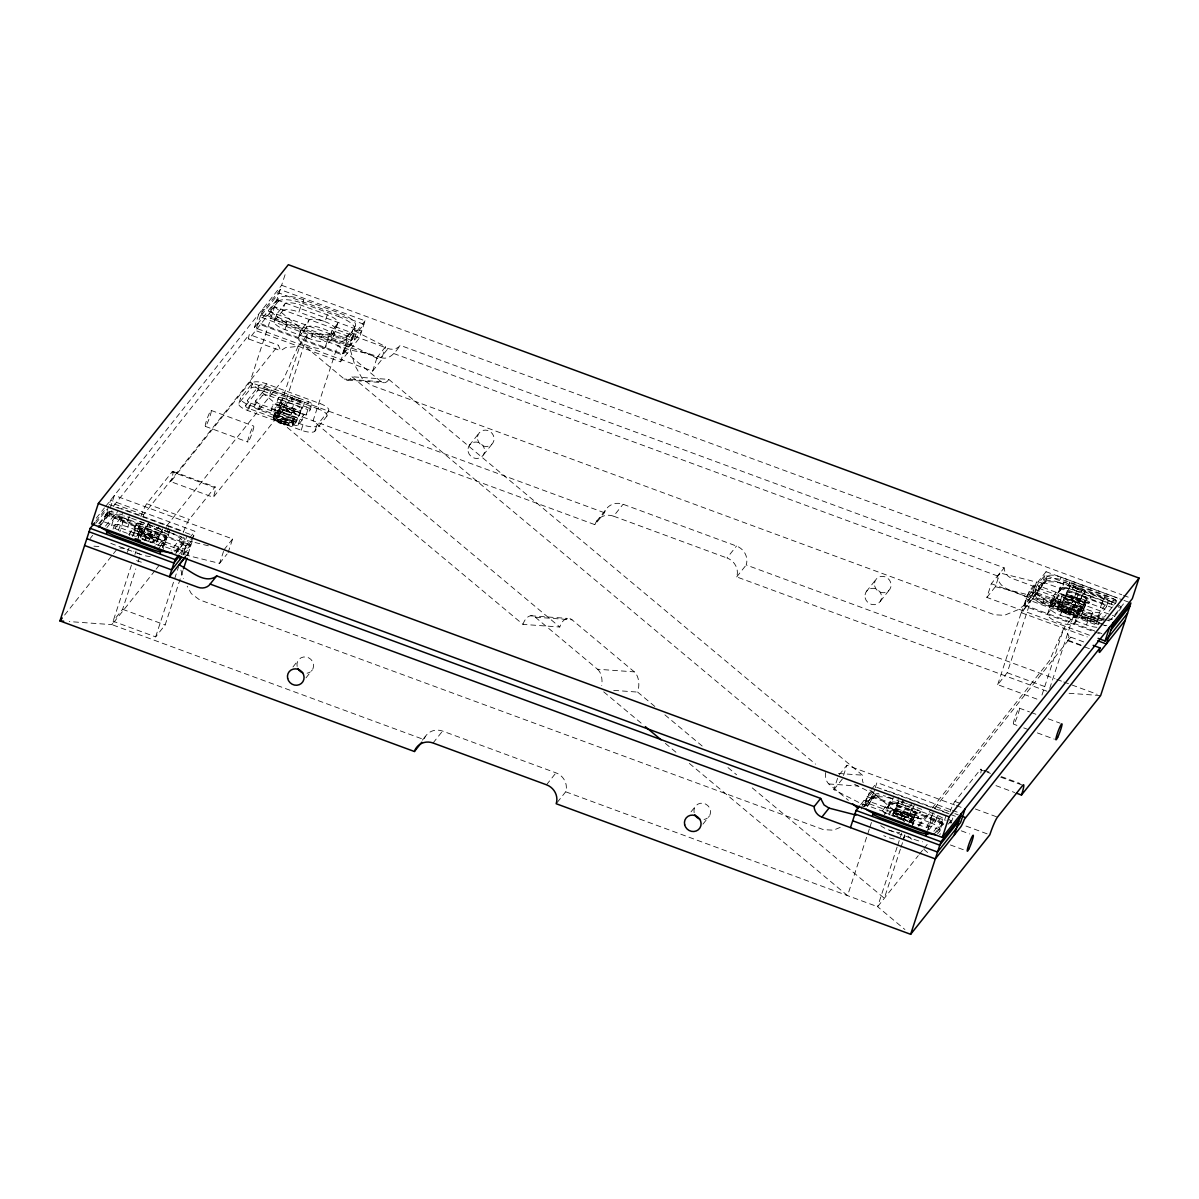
<?xml version="1.0" encoding="UTF-8"?>
<svg xmlns="http://www.w3.org/2000/svg" width="1199" height="1199" viewBox="0 0 1199 1199"><rect width="100%" height="100%" fill="white"/><g stroke="black" fill="none" stroke-linecap="round" stroke-linejoin="round"><path stroke-width="0.75" stroke-dasharray="5 3.75" d="M825.586 772.531L825.437 774.584A11.405 6.699 -85.9 0 0 828.809 783.951L848.397 800.318M654.849 706.481L637.628 692.093A15.197 8.948 -85.9 0 0 634.331 671.875L572.043 619.808A15.197 8.948 -85.9 0 0 559.768 627.017L522.974 624.379L276.265 418.211L300.919 342.794L344.293 379.049A11.405 6.699 -85.9 0 0 351.037 378.135L351.996 376.756L388.791 379.394L862.381 775.168L862.231 777.222A11.405 6.699 -85.9 0 0 863.13 782.767M255.867 400.586A5.98 1.888 18.1 0 0 260.198 404.213L279.172 411.197L277.419 416.608L258.429 409.608A5.98 1.888 18.1 0 1 254.098 405.981L255.867 400.586L264.335 389.93A5.98 1.888 18.1 0 1 271.169 390.424L304.906 402.444L296.153 422.033L292.661 426.424L293.021 423.127L273.687 419.44L274.031 416.143L275.44 411.827L294.429 418.811L292.661 426.424L273.687 419.44L275.44 411.827L273.402 416.922A10.177 3.207 18.1 0 0 280.776 423.082A10.177 3.207 18.1 0 0 292.391 423.921L293.021 423.127L274.031 416.143L273.402 416.922M1060.096 601.493L1058.342 609.092L1077.316 616.091L1078.725 611.775L1079.07 608.478L1060.096 601.493L1057.353 604.94L1059.107 599.53L1061.61 596.398L1076.117 601.748L1074.109 607.458L1079.685 609.512A3.597 1.139 18.1 0 0 1083.776 609.811L1085.545 604.416A3.597 1.139 18.1 0 0 1082.952 602.243L1036.955 585.202L1044.943 575.175L1115.939 601.328M1077.316 616.091L1079.07 608.478L1077.032 613.573A10.177 3.207 18.1 0 1 1065.431 612.749A10.177 3.207 18.1 0 1 1058.058 606.589L1059.466 602.273A10.177 3.207 18.1 0 0 1066.84 608.433A10.177 3.207 18.1 0 0 1078.441 609.257M145.484 540.494L146.188 537.227L142.981 533.915L140.942 529.269L142.576 524.293M911.12 822.544L911.81 819.292L924.489 817.928L930.799 812.592M274.601 306.749L307.633 334.356L298.086 346.346L285.422 347.71L280.671 350.752L278.408 345.237L249.287 334.506L248.897 336.02A11.405 1.259 -69.8 0 0 249.272 338.583L274.601 306.749L388.026 348.534A11.405 10.746 38.5 0 0 398.922 346.781L400.211 345.342L1004.177 567.831L1004.342 569.825A11.405 10.746 38.5 0 0 1011.881 578.353L1114.92 616.316M1089.396 648.689L1067.56 640.641L1068.968 636.369L1066.915 631.723L1063.723 628.411L1073.27 616.406L1106.722 618.804M113.081 511.224A21.552 6.804 18.1 0 0 108.135 513.052L107.011 516.514A21.552 6.804 18.1 0 1 124.456 516.08M98.123 527.68L109.004 514.011L109.888 511.299M106.876 527.575L115.704 516.469L117.472 511.074M113.066 529.089L113.95 526.391L122.418 515.735L120.664 521.13L114.295 529.119M115.704 516.469A4.781 1.514 18.1 0 1 121.174 516.859L122.493 512.812M129.252 516.229L127.484 521.625A5.98 1.888 18.1 0 0 120.664 521.13M127.858 527.005L130.106 520.156A14.358 4.541 18.1 0 0 113.71 518.972L111.477 525.836A14.358 4.541 18.1 0 1 127.858 527.005L153.982 536.627A14.358 4.541 18.1 0 1 164.383 545.335L161.895 548.468L164.128 541.603L166.631 538.471A14.358 4.541 18.1 0 0 156.23 529.778L153.982 536.627A14.358 4.541 18.1 0 0 137.6 535.458L135.907 540.599M129.312 535.668L131.066 530.273A3.597 1.139 18.1 0 1 135.172 530.558L161.955 540.434L160.201 545.83L141.782 539.04M132.355 536.493L133.674 532.446A3.597 1.139 18.1 0 1 131.066 530.273M169.943 530.408L168.175 535.803L164.188 540.809L137.39 530.947A3.597 1.139 18.1 0 1 134.798 528.774L136.551 523.378A3.597 1.139 18.1 0 1 140.658 523.663L146.233 525.717L144.225 531.442L158.733 536.777L162.165 529.299M127.379 552.334L128.488 548.917M135.172 530.558L133.404 535.953A3.597 1.139 18.1 0 0 131.635 535.473M137.39 530.947L139.159 525.552A3.597 1.139 18.1 0 1 136.551 523.378M134.798 528.774A3.597 1.139 18.1 0 1 138.889 529.059L140.658 523.663M140.133 529.314L138.095 534.424L140.133 529.314A10.177 3.207 18.1 0 1 151.733 530.153A10.177 3.207 18.1 0 1 159.107 536.313L154.236 547.838M137.93 538.546L139.504 534.184L154.012 539.535L152.693 543.582L163.049 530.453M138.185 538.231L139.504 534.184M140.493 536.567L141.197 534.409M131.47 565.014L111.987 624.649L69.242 621.577M134.917 554.493L136.057 550.985M144.225 531.442L146.233 525.717M148.226 523.214L146.473 528.609L148.481 522.899M144.824 535.683L145.169 534.604M149.47 525.297L150.175 523.139M182.937 570.514L165.147 624.949L155.645 636.894L113.111 621.217L122.613 609.287L135.802 568.896M138.095 561.881L139.818 556.606M144.989 540.809L146.128 537.287L144.03 539.94M157.698 540.629A10.177 3.207 18.1 0 0 150.325 534.469L151.733 530.153M149.425 539.865L150.13 537.707A4.781 1.514 18.1 0 0 144.285 534.154A4.781 1.514 18.1 0 0 142.561 536.328A4.781 1.514 18.1 0 0 150.13 537.707M152.633 538.561A4.196 1.319 18.1 0 0 147.537 535.443A4.196 1.319 18.1 0 0 146.023 537.347A4.196 1.319 18.1 0 0 152.633 538.561L152.992 537.482A4.196 1.319 18.1 0 0 147.882 534.364A4.196 1.319 18.1 0 0 146.368 536.268A4.196 1.319 18.1 0 0 152.992 537.482M158.403 528.579L159.107 526.421M157.069 541.408L162.989 528.249M168.175 535.803A4.781 1.514 18.1 0 0 164.713 532.911L166.466 527.5M164.188 540.809L165.957 535.413L168.939 531.652M167.32 531.442L168.445 527.98M162.15 552.184L166.631 538.471M177.437 551.375L178.576 547.913L183.042 549.562L180.794 556.441M180.435 547.613L184.061 541.019A21.552 6.804 18.1 0 0 183.612 537.212M184.061 541.019L182.922 544.481A21.552 6.804 18.1 0 0 169.044 532.101M254.383 327.582L258.864 313.868L377.086 357.422L385.613 346.691L354.454 330.774L347.006 340.141L342.524 353.855L258.19 322.786L254.383 327.582L372.604 371.135L381.132 360.404L385.613 346.691M178.576 547.913L174.949 554.508L184.916 541.978L186.684 536.567M155.645 636.894L178.591 566.662M194.013 535.773L186.025 545.8L182.653 556.111L190.641 546.085L105.797 514.836M208.371 545.8L187.449 540.629L182.967 554.343L190.416 544.975L191.54 541.543M192.095 539.835L194.897 531.262L110.578 500.193L103.549 521.685L188.678 552.964L187.524 556.471M192.32 540.944L188.393 552.949L186.175 555.736M238.961 403.239L240.714 397.843L252.689 382.811A11.975 3.777 18.1 0 1 266.343 383.785L319.938 403.523A11.975 3.777 18.1 0 1 328.601 410.777L326.847 416.173L314.872 431.205A11.975 3.777 18.1 0 1 301.219 430.231L247.623 410.493A11.975 3.777 18.1 0 1 238.961 403.239L250.921 388.206L252.689 382.811M344.982 348.1L352.956 338.073L332.198 330.429L329.95 337.279L350.722 344.937L354.095 334.626L349.628 332.977L346.001 339.572A21.552 6.804 18.1 0 1 321.422 337.803L285.692 324.644A21.552 6.804 18.1 0 1 270.09 311.59L271.214 308.143L279.202 298.116A21.552 6.804 18.1 0 1 303.782 299.885L339.497 313.044A21.552 6.804 18.1 0 1 355.114 326.083L351.487 332.678L355.114 326.083M347.006 340.141L262.671 309.072L255.657 330.564L340.501 361.813L359.445 337.998L365.066 320.837L280.221 289.573L249.947 382.166L170.783 481.638L213.317 497.315L282.994 409.773L307.633 334.356M105.617 506.428L281.63 285.257L285.542 273.267M270.09 311.59L278.063 301.578L279.202 298.116M279.652 413.775L273.822 412.036A3.597 1.139 18.1 0 1 271.229 409.863L272.982 404.468A3.597 1.139 18.1 0 1 277.089 404.752L303.887 414.629L302.118 420.025L298.131 425.046A4.781 1.514 18.1 0 1 292.661 424.656L249.122 408.604A4.781 1.514 18.1 0 1 245.66 405.712L247.414 400.316L259.389 385.269A4.781 1.514 18.1 0 1 264.844 385.658L308.398 401.71A4.781 1.514 18.1 0 1 311.86 404.603L310.091 409.998L306.105 415.019L279.307 405.142A3.597 1.139 18.1 0 1 276.714 402.969L278.468 397.573A3.597 1.139 18.1 0 1 282.574 397.873L288.15 399.926L286.141 405.637L300.649 410.987L302.418 405.577L304.906 402.444M274.541 320.927L276.789 314.063L284.762 304.036A14.358 4.541 18.1 0 1 301.159 305.22L327.282 314.842A14.358 4.541 18.1 0 1 337.683 323.535L333.202 337.249L325.214 347.275A14.358 4.541 18.1 0 1 308.832 346.091A14.358 4.541 18.1 0 1 298.431 337.399L300.664 330.549L308.653 320.523A14.358 4.541 18.1 0 1 325.034 321.692A14.358 4.541 18.1 0 1 335.435 330.384L327.462 340.411A14.358 4.541 18.1 0 1 311.066 339.242L284.942 329.62A14.358 4.541 18.1 0 1 274.541 320.927L282.529 310.901L284.762 304.036M247.623 410.493L249.392 405.097A11.975 3.777 18.1 0 1 240.714 397.843M249.122 408.604L250.891 403.209A4.781 1.514 18.1 0 1 247.414 400.316M245.66 405.712L257.62 390.679L259.389 385.269M257.62 390.679A4.781 1.514 18.1 0 1 263.091 391.069L264.844 385.658M254.098 405.981L262.581 395.34L264.335 389.93M250.921 388.206A11.975 3.777 18.1 0 1 264.589 389.18L266.343 383.785M285.692 324.644L286.816 321.182A21.552 6.804 18.1 0 1 271.214 308.143M258.429 409.608L260.198 404.213M284.942 329.62L287.19 322.756A14.358 4.541 18.1 0 1 276.789 314.063M262.581 395.34A5.98 1.888 18.1 0 1 269.4 395.82L271.169 390.424M282.529 310.901A14.358 4.541 18.1 0 1 298.911 312.07L301.159 305.22M278.063 301.578A21.552 6.804 18.1 0 1 302.643 303.332L303.782 299.885M184.706 554.777L219.597 563.395L223.524 551.39M273.822 412.036L275.59 406.641A3.597 1.139 18.1 0 1 272.982 404.468M228.125 552.664L232.606 538.951L114.385 495.412L109.903 509.11L106.097 513.906L190.416 544.975M271.229 409.863A3.597 1.139 18.1 0 1 275.32 410.163L277.089 404.752M279.307 405.142L281.076 399.747A3.597 1.139 18.1 0 1 278.468 397.573M276.714 402.969A3.597 1.139 18.1 0 1 280.806 403.269L282.574 397.873M298.986 415.618L301.024 410.508A10.177 3.207 18.1 0 0 293.65 404.348A10.177 3.207 18.1 0 0 282.05 403.523L275.096 415.109L294.429 418.811L291.672 422.258L277.164 416.907L279.172 411.197M298.431 337.399L306.404 327.372L308.653 320.523M273.687 419.44L277.179 415.049L282.05 403.523M279.412 414.09L281.42 408.379L295.928 413.73L294.175 419.125M277.763 421.164L278.108 420.085M282.409 410.777L283.114 408.619M279.757 421.254L280.461 419.095M280.776 423.082L282.185 418.766A10.177 3.207 18.1 0 1 274.811 412.606M269.4 395.82L288.389 402.819L290.398 397.109M286.741 409.878L287.086 408.799M291.387 399.492L292.091 397.334M285.572 424.041A4.196 1.319 18.1 0 0 280.461 420.924A4.196 1.319 18.1 0 0 278.962 422.827A4.196 1.319 18.1 0 0 285.572 424.041L285.932 422.962A4.196 1.319 18.1 0 0 280.821 419.845A4.196 1.319 18.1 0 0 279.322 421.748A4.196 1.319 18.1 0 0 285.932 422.962M299.615 414.824A10.177 3.207 18.1 0 0 292.241 408.664L293.65 404.348M291.342 414.06A4.781 1.514 18.1 0 0 285.497 410.508A4.781 1.514 18.1 0 0 283.773 412.681A4.781 1.514 18.1 0 0 291.342 414.06L292.046 411.901A4.781 1.514 18.1 0 0 286.216 408.349A4.781 1.514 18.1 0 0 284.478 410.523A4.781 1.514 18.1 0 0 292.046 411.901M288.689 424.536A4.781 1.514 18.1 0 0 282.844 420.984A4.781 1.514 18.1 0 0 281.121 423.157A4.781 1.514 18.1 0 0 288.689 424.536L289.394 422.378A4.781 1.514 18.1 0 0 283.549 418.826A4.781 1.514 18.1 0 0 281.825 420.999A4.781 1.514 18.1 0 0 289.394 422.378M294.549 412.756A4.196 1.319 18.1 0 0 289.454 409.653A4.196 1.319 18.1 0 0 287.94 411.542A4.196 1.319 18.1 0 0 294.549 412.756L294.909 411.677A4.196 1.319 18.1 0 0 289.798 408.574A4.196 1.319 18.1 0 0 288.285 410.463A4.196 1.319 18.1 0 0 294.909 411.677M291.672 422.258L293.44 416.862L295.928 413.73M327.282 314.842L325.034 321.692L298.911 312.07M292.391 423.921L293.8 419.605A10.177 3.207 18.1 0 1 282.185 418.766M292.661 424.656L294.429 418.811M321.422 337.803L322.546 334.341A21.552 6.804 18.1 0 0 347.125 336.11L349.628 332.977M300.32 402.789A4.781 1.514 18.1 0 0 294.474 399.222A4.781 1.514 18.1 0 0 292.751 401.395A4.781 1.514 18.1 0 0 300.32 402.789L301.024 400.616A4.781 1.514 18.1 0 0 295.194 397.064A4.781 1.514 18.1 0 0 293.455 399.237A4.781 1.514 18.1 0 0 301.024 400.616M298.131 425.046L299.885 419.65L303.887 414.629M325.214 347.275L329.71 333.562L332.198 330.429M310.091 409.998A4.781 1.514 18.1 0 0 306.629 407.105L308.398 401.71M306.105 415.019L307.873 409.623L311.86 404.603M301.219 430.231L302.972 424.836A11.975 3.777 18.1 0 0 316.641 425.81L328.601 410.777M337.683 323.535L335.195 326.668L332.947 333.517L353.72 341.175L357.077 330.864L365.066 320.837M353.975 329.545A21.552 6.804 18.1 0 0 338.373 316.491L339.497 313.044M326.847 416.173A11.975 3.777 18.1 0 0 318.17 408.919L319.938 403.523M314.872 431.205L316.641 425.81M346.001 339.572L347.125 336.11M340.501 361.813L346.106 344.653L354.095 334.626M342.524 353.855L349.973 344.488L354.454 330.774M372.604 371.135L377.086 357.422M874.715 789.392L872.467 796.241L865.019 805.608L833.86 789.676L838.341 775.963L846.869 765.247L954.659 804.964M843.511 775.528L846.869 765.247M861.227 809.04L864.044 800.437L868.511 802.086L867.387 805.548M871.598 790.95L867.042 796.676L863.67 806.987L874.446 793.483M865.019 805.608L869.5 791.895L853.103 783.517M867.177 806.627L869.41 803.825L873.322 791.82M870.369 801.786L873.996 795.192A21.552 6.804 18.1 0 1 878.927 793.363M875.27 787.668L876.949 782.527L950.732 809.715M873.996 795.192L872.872 798.654A21.552 6.804 18.1 0 1 885.117 797.185M867.252 805.713L874.865 796.136L875.75 793.438M869.32 828.974L847.543 895.623L688.331 762.564M869.889 827.22L871.613 821.959M912.574 823.353A3.597 1.139 18.1 0 1 913.024 824.387L914.792 818.977A3.597 1.139 18.1 0 0 912.184 816.804L885.387 806.942L883.633 812.337L910.416 822.214A3.597 1.139 18.1 0 1 911.989 822.949M889.163 804.649L886.675 807.781L884.427 814.646L886.93 811.513L889.163 804.649A14.358 4.541 18.1 0 1 905.56 805.833L903.312 812.682A14.358 4.541 18.1 0 1 913.713 821.375L911.48 828.239M892.476 816.069L895.938 807.751A10.177 3.207 18.1 0 1 907.538 808.591A10.177 3.207 18.1 0 1 914.912 814.75L911.465 821.959L892.476 814.96L899.82 799.688L897.332 802.82L895.563 808.231L910.071 813.566L912.094 807.856L917.67 809.91A3.597 1.139 18.1 0 1 920.277 812.098L918.509 817.493A3.597 1.139 18.1 0 1 914.417 817.193L887.62 807.332L891.382 799.418M887.62 807.332L891.606 802.311L893.375 796.915M889.523 815.02L890.842 810.974L905.35 816.324L903.596 821.72M892.94 813.776L893.66 811.618M891.606 802.311A4.781 1.514 18.1 0 1 897.077 802.701L898.83 797.305M904.66 821.81L893.899 812.862L895.308 808.546L914.297 815.53L911.465 823.069M901.918 802.491L902.622 800.332M900.629 814.121L900.974 813.042M901.873 817.059A4.781 1.514 18.1 0 0 896.043 813.507A4.781 1.514 18.1 0 0 894.319 815.68A4.781 1.514 18.1 0 0 901.873 817.059L902.577 814.9A4.781 1.514 18.1 0 0 896.747 811.348A4.781 1.514 18.1 0 0 895.024 813.521A4.781 1.514 18.1 0 0 902.577 814.9M893.899 812.862L912.874 819.846L913.503 819.067A10.177 3.207 18.1 0 0 906.129 812.907L907.538 808.591M903.791 820.686L905.35 816.324M897.107 847.064L877.623 906.699L904.9 929.51M897.676 845.31L901.693 833.035M910.85 805.788L911.555 803.63M908.437 816.984A4.196 1.319 18.1 0 0 903.327 813.881A4.196 1.319 18.1 0 0 901.828 815.785A4.196 1.319 18.1 0 0 908.437 816.984L908.797 815.905A4.196 1.319 18.1 0 0 903.686 812.802A4.196 1.319 18.1 0 0 902.188 814.706A4.196 1.319 18.1 0 0 908.797 815.905M910.071 813.566L912.094 807.856M913.638 806.702L912.319 810.749L914.327 805.039M904.616 834.834L903.491 838.266L905.785 835.403M900.389 849.147L884.337 898.261L749.51 785.585M900.959 847.393L904.975 835.118M909.367 822.739L910.685 818.692A3.597 1.139 18.1 0 0 914.792 818.977M910.416 822.214L912.184 816.804M913.503 819.067L914.912 814.75M914.417 817.193L916.171 811.798A3.597 1.139 18.1 0 0 920.277 812.098M1089.426 635.215L986.852 597.417L991.333 583.703L999.876 572.987L1036.506 582.04L1032.024 595.753L1024.575 605.12L1101.866 633.597M918.509 817.493A3.597 1.139 18.1 0 0 915.901 815.32L917.67 809.91M986.852 597.417L995.395 586.701L999.876 572.987M939.836 830.997A14.358 4.541 18.1 0 0 929.435 822.304L931.683 815.455A14.358 4.541 18.1 0 1 942.084 824.148L939.836 830.997L937.558 833.875M933.062 812.352L931.293 817.748A5.98 1.888 18.1 0 1 935.64 821.36L927.157 832.016M927.591 830.667L928.925 826.621L937.393 815.964A5.98 1.888 18.1 0 0 937.528 815.5M935.64 821.36L937.393 815.964M934.111 834.174L944.078 821.645L945.846 816.249M951.212 822.754L952.546 818.707A11.975 3.777 18.1 0 0 952.291 816.594M997.703 684.659L1021.233 612.674L1030.735 600.744L1007.205 672.729L997.703 684.659L1038.544 699.706M1038.439 590.597L1039.563 587.15L1035.097 585.502L1027.123 595.528L1021.503 612.689L1040.462 588.889L1046.068 571.713L1122.264 599.785M1024.575 605.12L1029.057 591.407L1036.506 582.04M1035.097 585.502L1031.725 595.813L1052.497 603.457M1046.068 571.713L1038.094 581.74L1034.722 592.051L1055.48 599.695L1057.728 592.846L1060.216 589.713A14.358 4.541 18.1 0 1 1076.612 590.882L1102.735 600.519A14.358 4.541 18.1 0 1 1112.837 606.664M1098.884 624.559A11.975 3.777 18.1 0 1 1095.916 623.6L1042.321 603.861A11.975 3.777 18.1 0 1 1033.658 596.607L1035.411 591.212A11.975 3.777 18.1 0 0 1044.089 598.451L1097.67 618.204A11.975 3.777 18.1 0 0 1103.59 619.838M1039.563 587.15L1035.936 593.73A21.552 6.804 18.1 0 0 1051.553 606.784L1087.268 619.943A21.552 6.804 18.1 0 0 1102.795 623.525M1041.421 586.836L1045.048 580.256A21.552 6.804 18.1 0 1 1069.628 582.01L1105.358 595.184A21.552 6.804 18.1 0 1 1117.228 601.254M1045.048 580.256L1043.924 583.703A21.552 6.804 18.1 0 1 1068.504 585.472L1104.234 598.631A21.552 6.804 18.1 0 1 1113.676 603.082M1033.658 596.607L1045.618 581.575L1047.386 576.164A11.975 3.777 18.1 0 1 1061.04 577.154L1114.635 596.892A11.975 3.777 18.1 0 1 1117.438 598.061M1042.321 603.861L1044.089 598.451M1099.768 622.371A4.781 1.514 18.1 0 1 1097.4 621.711L1053.861 605.675A4.781 1.514 18.1 0 1 1050.399 602.782L1052.167 597.387L1056.154 592.366L1051.553 606.784M1096.875 627.302A14.358 4.541 18.1 0 1 1086.534 624.919L1060.411 615.297A14.358 4.541 18.1 0 1 1049.994 606.589L1057.983 596.562A14.358 4.541 18.1 0 1 1074.364 597.746A14.358 4.541 18.1 0 1 1084.765 606.439L1082.532 613.288L1074.559 623.315A14.358 4.541 18.1 0 1 1058.162 622.146A14.358 4.541 18.1 0 1 1047.761 613.453L1052.242 599.74L1054.73 596.607L1033.973 588.949L1025.984 598.975L1096.98 625.144M1045.618 581.575A11.975 3.777 18.1 0 1 1059.272 582.549L1061.04 577.154M1053.861 605.675L1055.63 600.279A4.781 1.514 18.1 0 1 1052.167 597.387M1089.262 602.917A3.597 1.139 18.1 0 0 1086.669 600.744L1088.437 595.348A3.597 1.139 18.1 0 1 1091.03 597.522L1089.262 602.917A3.597 1.139 18.1 0 1 1085.17 602.617L1058.372 592.756L1060.141 587.36L1064.127 582.339A4.781 1.514 18.1 0 1 1069.598 582.729L1113.137 598.766A4.781 1.514 18.1 0 1 1116.509 600.819M1047.761 613.453L1055.734 603.427L1060.216 589.713M1058.372 592.756L1062.374 587.735L1064.127 582.339M1061.61 596.398L1058.342 609.092L1061.834 604.716L1070.587 585.127L1085.095 590.463L1083.087 596.173L1102.061 603.172A5.98 1.888 18.1 0 1 1106.392 606.799L1097.909 617.455A5.98 1.888 18.1 0 1 1091.09 616.96L1071.861 610.276L1073.63 604.881L1092.859 611.565A5.98 1.888 18.1 0 0 1099.678 612.045L1108.161 601.403A5.98 1.888 18.1 0 0 1103.829 597.776L1084.84 590.777L1083.087 596.173M1063.708 599.2L1064.412 597.042M1068.504 585.472L1069.628 582.01M1062.374 587.735A4.781 1.514 18.1 0 1 1067.829 588.124L1069.598 582.729M1064.652 598.301L1083.641 605.27L1085.05 600.954L1080.809 611.7L1064.652 598.301L1066.69 593.19A10.177 3.207 18.1 0 1 1078.306 594.015A10.177 3.207 18.1 0 1 1085.68 600.174L1080.809 611.7L1061.834 604.716L1066.061 593.97L1085.05 600.954L1085.68 600.174M1062.404 610.816L1062.764 609.736M1064.397 610.92L1065.102 608.762M1072.685 587.93L1073.39 585.756M1065.431 612.749L1066.84 608.433M1071.381 599.545L1071.741 598.466M1041.961 695.06L1063.768 628.351L1049.44 660.769L932.163 808.126M1072.64 602.498A4.781 1.514 18.1 0 0 1066.81 598.945A4.781 1.514 18.1 0 0 1065.072 601.104A4.781 1.514 18.1 0 0 1072.64 602.498L1073.345 600.339A4.781 1.514 18.1 0 0 1067.515 596.772A4.781 1.514 18.1 0 0 1065.776 598.945A4.781 1.514 18.1 0 0 1073.345 600.339M1076.612 590.882L1074.364 597.746L1100.487 607.368A14.358 4.541 18.1 0 1 1106.782 610.336M1070.227 613.693A4.196 1.319 18.1 0 0 1065.117 610.591A4.196 1.319 18.1 0 0 1063.603 612.494A4.196 1.319 18.1 0 0 1070.227 613.693L1070.572 612.614A4.196 1.319 18.1 0 0 1065.476 609.512A4.196 1.319 18.1 0 0 1063.963 611.415A4.196 1.319 18.1 0 0 1070.572 612.614M1072.116 609.961L1073.869 604.566M1084.271 604.491A10.177 3.207 18.1 0 0 1076.897 598.331L1078.306 594.015M1074.109 607.458L1076.117 601.748M1073.33 614.203A4.781 1.514 18.1 0 0 1067.5 610.651A4.781 1.514 18.1 0 0 1065.776 612.824A4.781 1.514 18.1 0 0 1073.33 614.203L1074.034 612.045A4.781 1.514 18.1 0 0 1068.204 608.493A4.781 1.514 18.1 0 0 1066.481 610.666A4.781 1.514 18.1 0 0 1074.034 612.045M1049.739 688.391L1073.27 616.406M1081.618 591.212A4.781 1.514 18.1 0 0 1075.773 587.66A4.781 1.514 18.1 0 0 1074.049 589.833A4.781 1.514 18.1 0 0 1081.618 591.212L1082.322 589.054A4.781 1.514 18.1 0 0 1076.492 585.502A4.781 1.514 18.1 0 0 1074.754 587.675A4.781 1.514 18.1 0 0 1082.322 589.054M1079.205 602.423A4.196 1.319 18.1 0 0 1074.094 599.305A4.196 1.319 18.1 0 0 1072.595 601.209A4.196 1.319 18.1 0 0 1079.205 602.423L1079.55 601.343A4.196 1.319 18.1 0 0 1074.439 598.226A4.196 1.319 18.1 0 0 1072.94 600.129A4.196 1.319 18.1 0 0 1079.55 601.343M1080.839 599.005L1082.847 593.295L1080.839 599.005L1066.316 593.655L1068.084 588.259L1070.587 585.127M1074.559 623.315L1076.792 616.466L1084.765 606.439M1079.685 609.512L1081.453 604.116A3.597 1.139 18.1 0 0 1085.545 604.416M1083.776 609.811A3.597 1.139 18.1 0 0 1081.183 607.638L1082.952 602.243M1085.17 602.617L1086.938 597.222A3.597 1.139 18.1 0 0 1091.03 597.522M1087.268 619.943L1088.407 616.481A21.552 6.804 18.1 0 0 1103.919 620.063M1086.534 624.919L1088.767 618.055A14.358 4.541 18.1 0 0 1101.866 620.453M1091.09 616.96L1092.859 611.565M1100.487 607.368L1102.735 600.519M1102.061 603.172L1103.829 597.776M1095.916 623.6L1097.67 618.204M1097.909 617.455L1099.678 612.045M1104.234 598.631L1105.358 595.184M1097.4 621.711L1099.168 616.316A4.781 1.514 18.1 0 0 1104.639 616.706L1107.891 612.614M1106.392 606.799L1108.161 601.403M1113.466 605.165A4.781 1.514 18.1 0 0 1111.368 604.176L1113.137 598.766M1115.669 603.457A11.975 3.777 18.1 0 0 1112.867 602.288L1114.635 596.892M113.665 505.933L249.287 334.506M298.086 346.346L283.803 378.719L164.218 528.999M136.671 536.523L139.504 530.108L158.493 537.092L155.645 543.522L138.395 537.167M388.791 379.394L387.832 380.772A11.405 6.699 -85.9 0 1 381.087 381.687L344.293 379.049M96.28 518.148L104.448 507.896M95.785 521.325L105.812 508.721M280.221 289.573L261.262 313.389L346.106 344.653M95.77 523.378L106.921 509.38M98.798 523.648L109.679 509.98M108.135 513.052L100.161 523.079A21.552 6.804 18.1 0 0 99.682 524.787M90.18 538.501L92.668 535.368M100.716 525.237L109.933 513.667A11.405 1.259 -69.8 0 0 111.567 510.789M105.497 526.106L116.378 512.438M140.838 516.514A15.197 1.679 -69.8 0 1 146.773 503.745L172.101 471.911L214.636 487.573A15.197 1.679 -69.8 0 1 213.317 497.315M143.52 516.934L143.52 514.746L278.408 345.237M64.611 615.057L112.346 555.077M113.5 553.623L116.992 549.232M128.638 534.604L139.114 521.43L181.649 537.107L171.202 550.236M154.012 539.535L151.524 542.667L141.842 539.1M157.968 545.44L161.955 540.434M158.643 548.498L161.146 545.365L181.903 553.024M183.372 532.176A15.197 1.679 -69.8 0 1 189.307 519.407L214.636 487.573M281.42 408.379L275.59 406.641M286.141 405.637L280.806 403.269M154.941 570.664L111.987 624.649L423.906 739.558A15.197 14.328 38.5 0 1 442.566 731.075L555.991 772.86A15.197 14.328 38.5 0 1 565.688 791.79L877.623 906.699L918.254 855.636M156.11 569.21L159.587 564.819M174.724 551.615L185.605 537.946M189.577 537.946L194.897 531.262M179.61 553.863L183.042 549.562M191.735 540.659L184.901 549.262L164.128 541.603M186.564 555.617L188.678 552.964M224.078 549.682L232.606 538.951M335.195 326.668L355.953 334.311L363.926 324.285L279.082 293.036L260.138 316.851L350.393 350.108L369.007 353.705L380.877 357.527L388.026 348.534M219.597 563.395L227.061 554.013M380.877 357.527C389.78 360.749 395.91 351.442 400.211 345.342M292.976 666.944L298.251 660.319M469.244 445.428L478.746 433.498M305.955 677.9L312.295 669.941M483.287 455.065L492.789 443.12M422.378 740.173L425.555 736.186M596.562 521.31L606.05 509.365M275.096 415.109L294.085 422.108L297.562 417.717L278.588 410.732L277.179 415.049L296.153 422.033L300.409 411.302L281.42 404.303L280.011 408.619L594.914 524.682L604.416 512.737A15.197 14.328 38.5 0 1 623.075 504.254L736.501 546.04A15.197 14.328 38.5 0 1 746.198 564.969L1055.03 678.754M433.064 743.005L442.566 731.075M594.914 524.682A15.197 14.328 38.5 0 1 613.573 516.184L623.075 504.254M546.489 784.79L555.991 772.86M1046.862 691.179L736.696 576.914A15.197 14.328 38.5 0 0 726.999 557.985L736.501 546.04M557.25 802.401L565.688 791.79M736.696 576.914L746.198 564.969M691.014 811.873L695.24 806.567M866.248 591.692L875.75 579.746M702.944 824.148L709.283 816.189M880.291 601.313L889.778 589.368M350.393 350.108L354.904 365.41L362.338 378.764L370.536 384.939L994.376 614.757L1004.417 615.312L1018.041 609.706L1030.511 600.654C1021.563 590.178 998.347 592.561 997.673 576.015L1004.177 567.831M833.86 789.676L842.387 778.96M871.628 789.212L876.949 782.527M860.627 804.739L864.044 800.437M872.752 791.55L865.903 800.138L886.675 807.781M1047.386 576.164L1023.751 605.84L1093.008 631.348M868.511 802.086L866.023 805.218A21.552 6.804 18.1 0 0 865.543 806.927M885.387 806.942L881.4 811.948A4.781 1.514 18.1 0 0 881.295 812.337M1050.399 602.782L1054.386 597.761L1081.183 607.638M890.842 810.974L888.354 814.106L922.091 826.126A5.98 1.888 18.1 0 0 928.925 826.621M1058.058 606.589L1058.672 605.81L1077.661 612.794L1077.032 613.573M908.632 823.278L911.81 819.292M1082.217 607.383L1078.725 611.775L1059.751 604.776L1063.243 600.399L1082.217 607.383L1066.061 593.97M918.224 825.631L931.009 809.595M934.516 808.336L1070.872 637.179L1084.57 642.229M949.953 811.768A15.197 1.679 -69.8 0 1 954.929 801.472L980.272 769.638L985.368 771.512M933.871 831.282L944.752 817.613M1108.985 611.235L1116.599 601.673M919.423 854.183L922.9 849.806M924.054 848.337L927.546 843.961M936.839 832.286L943.808 823.533M948.184 824.178L952.546 818.707M1117.543 612.524L1112.987 618.249A21.552 6.804 18.1 0 1 1111.143 619.448M1118.682 611.085L1120.96 608.223M918.719 826.231L928.581 815.245M1070.872 637.179L1067.56 640.641M840.229 827.385L833.41 830.188L823.383 829.633L199.529 599.815L191.33 593.655L187.209 586.221M347.665 380.113L384.459 382.751M93.897 546.159L99.472 546.564M119.915 548.033L129.207 548.692M1108.58 618.939L1112.297 619.209M530.752 615.761L567.547 618.399M522.974 624.379A15.197 8.948 -85.9 0 1 535.249 617.17L572.043 619.808M1069.058 693.292L1100.652 695.555M535.249 617.17L597.537 669.237L634.331 671.875M613.708 690.369L637.628 692.093M838.476 773.46L862.381 775.168M828.809 783.951L858.244 786.064M995.395 586.701L1032.024 595.753M281.63 285.257L1121.784 594.764M1123.538 595.408L1130.567 598.001M1123.988 600.414L1129.188 602.333M302.643 303.332L338.373 316.491M1059.272 582.549L1112.867 602.288M1067.829 588.124L1111.368 604.176M1060.141 587.36L1086.938 597.222M1042.695 582.025L1111.968 607.548M352.611 329.215L357.077 330.864M1038.094 581.74L1042.56 583.388M1081.078 598.691L1086.669 600.744M1075.863 602.063L1081.453 604.116M393.707 353.51L997.673 576.015M1055.63 600.279L1099.168 616.316M1029.057 591.407L1102.84 618.579M1104.594 619.224L1109.869 621.172M286.816 321.182L322.546 334.341M1088.407 616.481L1052.677 603.322A21.552 6.804 18.1 0 1 1037.075 590.283M1027.123 595.528L1099.843 622.326M991.333 583.703L1099.123 623.42M1100.862 624.065L1107.816 626.612M1094.747 631.993L1099.933 633.911M1021.233 612.674L1087.313 636.939M1067.919 640.161L1081.408 645.137M248.763 339.002L280.671 350.752M604.416 512.737L249.947 382.166L282.994 409.773M1056.784 679.398L1062.044 681.332M1063.798 681.976L1097.145 694.266M613.573 516.184L726.999 557.985M264.589 389.18L318.17 408.919M263.091 391.069L306.629 407.105M281.076 399.747L307.873 409.623M1007.205 672.729L1048.031 687.776M275.32 410.163L302.118 420.025M278.932 411.512L293.44 416.862M250.891 403.209L294.429 419.245A4.781 1.514 18.1 0 0 299.885 419.65M249.392 405.097L302.972 424.836M211.129 410.418L253.663 426.08M1019.3 708.129L1029.506 711.891M1031.215 712.521L1036.311 714.409M1048.226 718.786L1060.126 723.177M205.374 426.394L247.908 442.071M1013.53 724.121L1016.932 725.38M1023.736 727.883L1030.541 730.386M1037.345 732.904L1054.371 739.169M172.761 471.342L215.295 487.019M984.334 770.328L991.138 772.83M1001.345 776.592L1020.064 783.487M987.077 772.141L990.479 773.4M1000.685 777.162L1022.807 785.3M995.964 785.63L1014.684 792.524M146.773 503.745L189.307 519.407M954.929 801.472L960.039 803.345M975.357 808.995L997.463 817.133M956.397 805.593L961.613 807.512M952.486 810.359L957.761 812.293M114.4 504.015L143.52 514.746M935.969 806.687L953.1 812.997M954.824 813.626L958.241 814.885M943.868 811.468L890.287 791.73A11.975 3.777 18.1 0 0 884.367 790.081M109.169 504.524L183.612 531.951M185.35 532.581L192.275 535.144M876.754 787.293L956.397 816.639M131.59 518.268L174.529 534.095M888.519 797.125L898.89 800.947M900.614 801.576L923.095 809.865M930.004 812.412L935.19 814.316M966.004 826.051L989.819 834.834M121.174 516.859L164.713 532.911M897.077 802.701L940.615 818.737A4.781 1.514 18.1 0 1 944.078 821.645M109.933 513.667L141.992 525.477M139.159 525.552L165.957 535.413M889.388 801.921L916.171 811.798M872.467 796.241L944.497 822.769M871.643 796.96L944.377 823.758M122.463 521.835L164.997 537.497A8.513 0.944 -69.8 0 1 162.405 547.403M926.677 827.715A8.513 0.944 -69.8 0 1 930.739 819.606L944.242 824.567M961.253 830.832L969.766 833.964M181.559 544.151L186.025 545.8M867.042 796.676L871.508 798.324M138.889 529.059L144.465 531.127M910.326 813.252L915.901 815.32M929.435 822.304L903.312 812.682A14.358 4.541 18.1 0 0 886.93 811.513M133.674 532.446L139.249 534.499M905.11 816.639L910.685 818.692M869.41 803.825L942.129 830.607M862.92 803.9L883.678 811.543M135.532 536.373L118.281 530.018A5.98 1.888 18.1 0 1 113.95 526.391M950.387 844.95L965.705 850.586M140.013 554.178L113.89 544.556A14.358 4.541 18.1 0 1 110.533 543.147M889.343 830.233L915.481 839.855A14.358 4.541 18.1 0 0 922.571 841.818M122.613 609.287L165.147 624.949M349.973 344.488L381.132 360.404M895.308 808.546L911.465 821.959M381.087 381.687L337.713 345.432L313.059 420.849L559.768 627.017M869.8 790.096L908.977 822.844M908.018 836.093L913.758 840.889M923.815 849.297L929.555 854.093M351.996 376.756L815.545 764.138M664.89 714.859L702.179 746.033M727.988 767.6L736.606 774.794M603.711 691.853L643.863 725.41M665.385 743.395L678.289 754.186M180.899 570.08L183.402 578.577M140.942 529.269L141.797 537.946M894.529 812.068A10.177 3.207 18.1 0 1 906.129 812.907M907.283 803.615A4.781 1.514 18.1 0 1 906.099 803.24M904.001 802.236A4.781 1.514 18.1 0 1 903.237 801.696M910.76 804.934A4.781 1.514 18.1 0 1 908.138 806.103A4.781 1.514 18.1 0 1 902.322 803.69A4.781 1.514 18.1 0 1 903.941 802.086M950.522 821.989A11.975 3.777 18.1 0 1 951.047 823.158M874.865 796.136A11.975 3.777 18.1 0 1 885.551 796.166M864.389 806.732A11.975 3.777 18.1 0 1 864.659 805.788M940.571 833.755A11.975 3.777 18.1 0 1 939.551 834.414M946.67 812.637A11.975 3.777 18.1 0 1 949.113 813.941M1065.282 597.507A10.177 3.207 18.1 0 1 1076.897 598.331M1106.827 625.593A11.975 3.777 18.1 0 1 1104.534 625.593M1118.112 604.761A11.975 3.777 18.1 0 1 1121.29 607.413M1108.595 620.198A11.975 3.777 18.1 0 0 1111.338 619.179L1123.298 604.131A11.975 3.777 18.1 0 0 1123.058 602.018M138.724 533.645A10.177 3.207 18.1 0 1 150.325 534.469M141.092 537.946A4.781 1.514 18.1 0 1 143.97 536.388A4.781 1.514 18.1 0 1 149.485 539.745A4.781 1.514 18.1 0 1 142.831 538.995M109.004 514.011A11.975 3.777 18.1 0 1 116.753 513.352M119.69 514.026A11.975 3.777 18.1 0 1 122.658 514.985M179.056 535.893A11.975 3.777 18.1 0 1 184.916 541.978M180.824 530.498A11.975 3.777 18.1 0 0 178.022 529.329L124.426 509.59A11.975 3.777 18.1 0 0 121.459 508.631M115.808 507.597A11.975 3.777 18.1 0 1 118.506 507.956M158.298 527.74A4.781 1.514 18.1 0 1 153.532 528.399A4.781 1.514 18.1 0 1 149.875 525.027M154.836 526.421A4.781 1.514 18.1 0 1 153.637 526.031M280.641 407.84A10.177 3.207 18.1 0 1 292.241 408.664M329.71 333.562A14.358 4.541 18.1 0 1 313.314 332.378L311.066 339.242A14.358 4.541 18.1 0 1 300.664 330.549M306.404 327.372A14.358 4.541 18.1 0 1 322.801 328.556A14.358 4.541 18.1 0 1 333.202 337.249M980.272 769.638A15.197 1.679 -69.8 0 1 980.767 773.04M930.739 819.606A8.513 0.944 -69.8 0 1 928.026 829.453M949.458 819.352A21.552 6.804 18.1 0 1 949.908 823.158M886.795 797.47A21.552 6.804 18.1 0 1 894.784 799.493M938.217 815.68A21.552 6.804 18.1 0 1 946.071 820.461M899.7 832.616A14.358 4.541 18.1 0 1 896.447 832.196M892.925 831.387A14.358 4.541 18.1 0 1 880.755 825.646M894.214 839.045A14.358 4.541 18.1 0 1 883.738 835.688M897.496 818.392A14.358 4.541 18.1 0 1 901.078 819.546M161.056 545.665A8.513 0.944 -69.8 0 1 165.117 537.542M172.101 471.911A15.197 1.679 -69.8 0 1 170.783 481.638M118.521 529.988A8.513 0.944 -69.8 0 1 122.583 521.88A8.513 0.944 -69.8 0 1 119.855 531.727M127.589 516.934A21.552 6.804 18.1 0 1 130.271 517.803M150.37 556.576A14.358 4.541 18.1 0 1 133.718 551.21M141.347 562.181A14.358 4.541 18.1 0 1 134.408 559.633M1117.123 605.525A21.552 6.804 18.1 0 1 1119.386 607.863M1052.242 599.74A14.358 4.541 18.1 0 0 1062.644 608.433L1060.411 615.297A14.358 4.541 18.1 0 0 1076.792 616.466M1055.734 603.427A14.358 4.541 18.1 0 1 1072.131 604.596A14.358 4.541 18.1 0 1 1082.532 613.288M297.142 666.434A8.513 8.018 38.5 0 1 303.467 657.007A8.513 8.018 38.5 0 1 313.404 663.811A8.513 8.018 38.5 0 1 307.064 673.239M694.131 812.682A8.513 8.018 38.5 0 1 700.471 803.27A8.513 8.018 38.5 0 1 710.393 810.074A8.513 8.018 38.5 0 1 704.053 819.487M597.537 669.237A15.197 8.948 -85.9 0 1 601.733 685.678M276.849 299.885L257.89 323.7L342.734 354.964L361.693 331.149L276.849 299.885M1015.133 721.663A8.513 0.944 -69.8 0 0 1019.48 708.369A8.513 0.944 -69.8 0 0 1014.639 718.351A8.513 0.944 -69.8 0 0 1015.133 721.663M249.497 439.613A8.513 0.944 -69.8 0 0 253.843 426.304A8.513 0.944 -69.8 0 0 249.017 436.301A8.513 0.944 -69.8 0 0 249.497 439.613M206.962 423.936A8.513 0.944 -69.8 0 0 211.309 410.643A8.513 0.944 -69.8 0 0 206.483 420.639A8.513 0.944 -69.8 0 0 206.962 423.936M865.138 597.806A8.513 8.018 38.5 0 0 878.882 602.872A8.513 8.018 38.5 0 0 875.78 588.814A8.513 8.018 38.5 0 0 865.138 597.806M468.135 451.558A8.513 8.018 38.5 0 0 481.893 456.624A8.513 8.018 38.5 0 0 478.776 442.566A8.513 8.018 38.5 0 0 468.135 451.558M874.641 585.861A8.513 8.018 38.5 0 0 888.384 590.927A8.513 8.018 38.5 0 0 885.282 576.884A8.513 8.018 38.5 0 0 874.641 585.861M477.637 439.613A8.513 8.018 38.5 0 0 491.395 444.679A8.513 8.018 38.5 0 0 488.278 430.636A8.513 8.018 38.5 0 0 477.637 439.613"/><path stroke-width="1.5" d="M1093.143 645.377L1099.993 647.91L1099.588 649.408A11.405 1.259 -69.8 0 0 1099.978 651.971L1125.306 620.138M94.676 522.734L90.21 528.324L59.95 620.917L414.404 751.503A15.197 14.328 38.5 0 1 433.064 743.005L546.489 784.79A15.197 14.328 38.5 0 1 556.186 803.735L910.655 934.306L989.819 834.834A15.197 1.679 -69.8 0 1 997.463 817.133L1022.807 785.3A15.197 1.679 -69.8 0 1 1021.488 795.042L1016.377 793.153M98.348 503.445L91.619 524.008L942.324 837.412L1132.321 598.661L1139.05 578.083L288.345 264.694L98.348 503.445L949.053 816.834L1139.05 578.083M106.591 533.585L107.475 530.887A11.975 3.777 18.1 0 1 99.052 525.762M160.171 553.338L161.056 550.626A11.975 3.777 18.1 0 0 171.982 552.634M178.471 555.287L175.054 559.588L169.449 576.749L185.051 557.145M179.67 559.873L180.794 556.441M183.507 568.761L186.954 558.224M850.451 827.64L856.071 810.464L859.488 806.178M872.452 815.725L873.322 813.027A11.975 3.777 18.1 0 1 866.158 809.205M926.033 835.463L926.917 832.765A11.975 3.777 18.1 0 0 935.535 834.759M910.655 934.306L940.915 841.728L959.859 817.913M942.324 837.412L949.053 816.834M954.254 835.074L961.268 813.596M965.09 808.8L960.609 822.514L956.787 827.31M1098.119 638.408L1105.073 640.97L1109.555 627.257M1113.376 622.461L1106.347 643.953L1097.699 640.761M1099.993 647.91L964.371 819.337A11.405 1.259 -69.8 0 1 960.639 827.055L935.295 858.889L821.87 817.104A11.405 10.746 38.5 0 1 814.346 808.576L814.166 806.582L820.671 798.414L216.719 575.925C204.999 585.112 189.967 570.214 179.385 564.984M62.273 617.995L59.95 620.917L63.667 621.187M179.625 555.886L173.93 563.05L89.086 531.786M181.723 557.295L171.682 569.9L86.838 538.636M179.176 564.894L185.5 556.936M84.604 545.5L198.03 587.285A11.405 10.746 38.5 0 0 208.911 585.532L216.719 575.925M414.404 751.503L421.793 742.211M821.87 817.104L829.034 808.111L856.071 815.08M1111.968 626.777L1130.912 602.977L1100.652 695.555L1021.488 795.042M958.735 821.36L939.776 845.175L854.932 813.926M1110.829 630.239L1129.788 606.424M1105.073 640.97L1108.895 636.174M956.487 828.224L937.543 852.039L852.699 820.775M1108.595 637.089L1127.54 613.288M961.673 816.144L965.09 817.418M135.097 538.636L140.313 540.554M107.475 530.887L161.056 550.626M873.322 813.027L926.917 832.765M90.21 528.324L175.054 559.588M856.071 810.464L940.915 841.728M210.215 584.093L814.166 806.582M829.034 808.111L824.043 804.934L820.671 798.414M852.594 803.84L858.199 808.516M645.302 726.609L661.084 739.798M927.996 834.369A21.552 6.804 18.1 0 1 917.355 831.417L881.625 818.258A21.552 6.804 18.1 0 1 873.546 814.601M106.321 531.667A21.552 6.804 18.1 0 0 115.763 536.133L151.494 549.292A21.552 6.804 18.1 0 0 160.411 551.885M302.762 672.804A8.513 8.018 38.5 0 1 297.877 668.487M699.751 819.052A8.513 8.018 38.5 0 1 694.865 814.735M969.002 848.757A8.513 0.944 -69.8 0 0 973.348 835.448A8.513 0.944 -69.8 0 0 968.507 845.445A8.513 0.944 -69.8 0 0 969.002 848.757M1057.668 737.34A8.513 0.944 -69.8 0 0 1062.014 724.031A8.513 0.944 -69.8 0 0 1057.173 734.028A8.513 0.944 -69.8 0 0 1057.668 737.34M287.64 678.364A8.513 8.018 38.5 0 0 301.384 683.43A8.513 8.018 38.5 0 0 298.281 669.387A8.513 8.018 38.5 0 0 287.64 678.364M684.629 824.612A8.513 8.018 38.5 0 0 698.388 829.693A8.513 8.018 38.5 0 0 695.27 815.635A8.513 8.018 38.5 0 0 684.629 824.612"/></g></svg>
